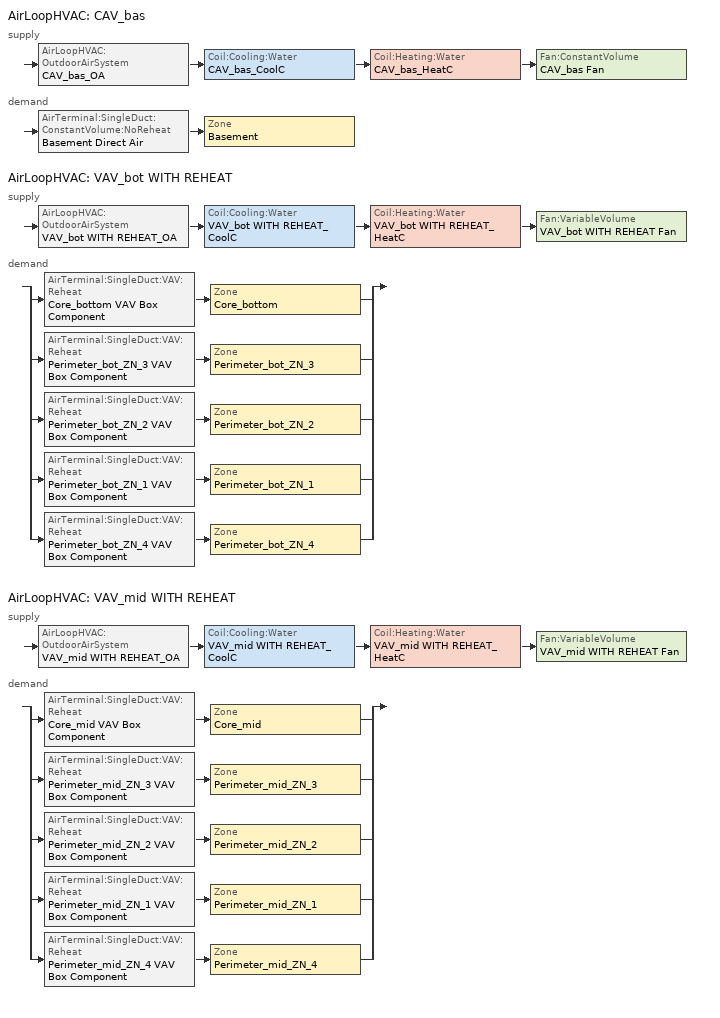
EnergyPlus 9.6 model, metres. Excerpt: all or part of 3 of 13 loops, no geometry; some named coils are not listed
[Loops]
AirLoopHVAC 'CAV_bas'
 supply: AirLoopHVAC:OutdoorAirSystem 'CAV_bas_OA' > Coil:Cooling:Water 'CAV_bas_CoolC' > Coil:Heating:Water 'CAV_bas_HeatC' > Fan:ConstantVolume 'CAV_bas Fan'
 demand: AirTerminal:SingleDuct:ConstantVolume:NoReheat 'Basement Direct Air' > Zone 'Basement'
AirLoopHVAC 'VAV_bot WITH REHEAT'
 supply: AirLoopHVAC:OutdoorAirSystem 'VAV_bot WITH REHEAT_OA' > Coil:Cooling:Water 'VAV_bot WITH REHEAT_CoolC' > Coil:Heating:Water 'VAV_bot WITH REHEAT_HeatC' > Fan:VariableVolume 'VAV_bot WITH REHEAT Fan'
 demand: split
  | AirTerminal:SingleDuct:VAV:Reheat 'Core_bottom VAV Box Component' > Zone 'Core_bottom'
  | AirTerminal:SingleDuct:VAV:Reheat 'Perimeter_bot_ZN_3 VAV Box Component' > Zone 'Perimeter_bot_ZN_3'
  | AirTerminal:SingleDuct:VAV:Reheat 'Perimeter_bot_ZN_2 VAV Box Component' > Zone 'Perimeter_bot_ZN_2'
  | AirTerminal:SingleDuct:VAV:Reheat 'Perimeter_bot_ZN_1 VAV Box Component' > Zone 'Perimeter_bot_ZN_1'
  | AirTerminal:SingleDuct:VAV:Reheat 'Perimeter_bot_ZN_4 VAV Box Component' > Zone 'Perimeter_bot_ZN_4'
AirLoopHVAC 'VAV_mid WITH REHEAT'
 supply: AirLoopHVAC:OutdoorAirSystem 'VAV_mid WITH REHEAT_OA' > Coil:Cooling:Water 'VAV_mid WITH REHEAT_CoolC' > Coil:Heating:Water 'VAV_mid WITH REHEAT_HeatC' > Fan:VariableVolume 'VAV_mid WITH REHEAT Fan'
 demand: split
  | AirTerminal:SingleDuct:VAV:Reheat 'Core_mid VAV Box Component' > Zone 'Core_mid'
  | AirTerminal:SingleDuct:VAV:Reheat 'Perimeter_mid_ZN_3 VAV Box Component' > Zone 'Perimeter_mid_ZN_3'
  | AirTerminal:SingleDuct:VAV:Reheat 'Perimeter_mid_ZN_2 VAV Box Component' > Zone 'Perimeter_mid_ZN_2'
  | AirTerminal:SingleDuct:VAV:Reheat 'Perimeter_mid_ZN_1 VAV Box Component' > Zone 'Perimeter_mid_ZN_1'
  | AirTerminal:SingleDuct:VAV:Reheat 'Perimeter_mid_ZN_4 VAV Box Component' > Zone 'Perimeter_mid_ZN_4'
[Sizing:Zone] Zone Cooling Design Supply Air Temperature Input Method=SupplyAirTemperature; Zone Cooling Design Supply Air Temperature {C}=12.8; Zone Heating Design Supply Air Temperature Input Method=SupplyAirTemperature; Zone Heating Design Supply Air Temperature {C}=40; Zone Cooling Design Supply Air Humidity Ratio {kgWater/kgDryAir}=0.007; Zone Heating Design Supply Air Humidity Ratio {kgWater/kgDryAir}=0.008; Zone Heating Sizing Factor=0; Zone Cooling Sizing Factor=0; Cooling Design Air Flow Method=DesignDay; Cooling Design Air Flow Rate {m3/s}=0; Cooling Minimum Air Flow {m3/s}=0; Cooling Minimum Air Flow Fraction=0; Heating Design Air Flow Method=DesignDay; Heating Design Air Flow Rate {m3/s}=0; Account for Dedicated Outdoor Air System=No; Dedicated Outdoor Air System Control Strategy=NeutralSupplyAir; Dedicated Outdoor Air Low Setpoint Temperature for Design {C}=autosize; Dedicated Outdoor Air High Setpoint Temperature for Design {C}=autosize
Name | Design Specification Outdoor Air Object
Basement | SZ DSOA Basement
Core_bottom | SZ DSOA Core_bottom
Core_mid | SZ DSOA Core_mid
Perimeter_bot_ZN_3 | SZ DSOA Perimeter_bot_ZN_3
Perimeter_bot_ZN_2 | SZ DSOA Perimeter_bot_ZN_2
Perimeter_bot_ZN_1 | SZ DSOA Perimeter_bot_ZN_1
Perimeter_bot_ZN_4 | SZ DSOA Perimeter_bot_ZN_4
Perimeter_mid_ZN_3 | SZ DSOA Perimeter_mid_ZN_3
Perimeter_mid_ZN_2 | SZ DSOA Perimeter_mid_ZN_2
Perimeter_mid_ZN_1 | SZ DSOA Perimeter_mid_ZN_1
Perimeter_mid_ZN_4 | SZ DSOA Perimeter_mid_ZN_4
[DesignSpecification:OutdoorAir] Outdoor Air Flow per Zone Floor Area {m3/s-m2}=0.000431773
Name | Outdoor Air Method | Outdoor Air Flow per Zone {m3/s} | Outdoor Air Flow per Person {m3/s-person}
SZ DSOA Basement; SZ DSOA Core_bottom; SZ DSOA Core_mid; SZ DSOA Perimeter_bot_ZN_3; SZ DSOA Perimeter_bot_ZN_2; SZ DSOA Perimeter_bot_ZN_1; SZ DSOA Perimeter_bot_ZN_4; SZ DSOA Perimeter_mid_ZN_3; SZ DSOA Perimeter_mid_ZN_2; SZ DSOA Perimeter_mid_ZN_1; SZ DSOA Perimeter_mid_ZN_4 | Flow/Area | 0
CM DSOA Core_bottom; CM DSOA Perimeter_bot_ZN_1; CM DSOA Perimeter_bot_ZN_2; CM DSOA Perimeter_bot_ZN_3; CM DSOA Perimeter_bot_ZN_4; CM DSOA Core_mid; CM DSOA Perimeter_mid_ZN_1; CM DSOA Perimeter_mid_ZN_2; CM DSOA Perimeter_mid_ZN_3; CM DSOA Perimeter_mid_ZN_4 | Sum |  | 1e-08
[Sizing:System] Type of Load to Size On=Sensible; Preheat Design Temperature {C}=7; Preheat Design Humidity Ratio {kgWater/kgDryAir}=0.008; Precool Design Temperature {C}=12.8; Precool Design Humidity Ratio {kgWater/kgDryAir}=0.008; Central Cooling Design Supply Air Temperature {C}=12.8; Type of Zone Sum to Use=Coincident; 100% Outdoor Air in Cooling=No; 100% Outdoor Air in Heating=No; Central Cooling Design Supply Air Humidity Ratio {kgWater/kgDryAir}=0.007; Central Heating Design Supply Air Humidity Ratio {kgWater/kgDryAir}=0.008; Cooling Supply Air Flow Rate Method=DesignDay; Cooling Supply Air Flow Rate {m3/s}=0; Heating Supply Air Flow Rate Method=DesignDay; Heating Supply Air Flow Rate {m3/s}=0; System Outdoor Air Method=ZoneSum; Zone Maximum Outdoor Air Fraction=1; Cooling Design Capacity Method=CoolingDesignCapacity; Cooling Design Capacity {W}=autosize; Heating Design Capacity Method=HeatingDesignCapacity; Heating Design Capacity {W}=autosize; Central Cooling Capacity Control Method=OnOff
Name | Design Outdoor Air Flow Rate {m3/s} | Central Heating Maximum System Air Flow Ratio | Central Heating Design Supply Air Temperature {C}
CAV_bas | AUTOSIZE | 1 | 40
VAV_bot WITH REHEAT | 2.53804 | 0.3 | 12.8
VAV_mid WITH REHEAT | 25.3803 | 0.3 | 12.8
[AirLoopHVAC] Design Supply Air Flow Rate {m3/s}=AUTOSIZE
CAV_bas; VAV_bot WITH REHEAT; VAV_mid WITH REHEAT
[SetpointManager:SingleZone:Reheat]
CAV_bas SupAirTemp Manager: Control Variable=Temperature; Minimum Supply Air Temperature {C}=10; Maximum Supply Air Temperature {C}=50; Control Zone=Basement; Setpoint Node or NodeList=CAV_bas Supply Equipment Outlet Node
[SetpointManager:OutdoorAirReset] Control Variable=Temperature; Setpoint at Outdoor Low Temperature {C}=15.6; Outdoor Low Temperature {C}=10; Setpoint at Outdoor High Temperature {C}=12.8; Outdoor High Temperature {C}=21.1
Name | Setpoint Node or NodeList
VAV_bot Supply Air Temperature Manager | VAV_bot WITH REHEAT Supply Equipment Outlet Node
VAV_mid Supply Air Temperature Manager | VAV_mid WITH REHEAT Supply Equipment Outlet Node
[SetpointManager:MixedAir] Control Variable=Temperature
Name | Setpoint Node or NodeList
CAV_bas_CoolC SAT Manager | CAV_bas_CoolC-CAV_HeatCNode
CAV_bas_HeatC SAT Manager | CAV_bas_HeatC-CAV_FanNode
CAV_bas_OAMixed Air Temp Manager | CAV_bas_OA-CAV_CoolCNode
VAV_bot WITH REHEAT_CoolC SAT Manager | VAV_bot WITH REHEAT_CoolC-VAV WITH REHEAT_HeatCNode
VAV_bot WITH REHEAT_HeatC SAT Manager | VAV_bot WITH REHEAT_HeatC-VAV WITH REHEAT FanNode
VAV_bot WITH REHEAT_OAMixed Air Temp Manager | VAV_bot WITH REHEAT_OA-VAV WITH REHEAT_CoolCNode
VAV_mid WITH REHEAT_CoolC SAT Manager | VAV_mid WITH REHEAT_CoolC-VAV WITH REHEAT_HeatCNode
VAV_mid WITH REHEAT_HeatC SAT Manager | VAV_mid WITH REHEAT_HeatC-VAV WITH REHEAT FanNode
VAV_mid WITH REHEAT_OAMixed Air Temp Manager | VAV_mid WITH REHEAT_OA-VAV WITH REHEAT_CoolCNode
[Controller:WaterCoil] Control Variable=Temperature; Actuator Variable=FLOW; Maximum Actuated Flow {m3/s}=AUTOSIZE; Minimum Actuated Flow {m3/s}=0
Name | Action | Controller Convergence Tolerance {deltaC}
CAV_bas_CoolC_Controller; VAV_bot WITH REHEAT_CoolC_Controller; VAV_mid WITH REHEAT_CoolC_Controller | REVERSE
CAV_bas_HeatC_Controller; VAV_bot WITH REHEAT_HeatC_Controller; VAV_mid WITH REHEAT_HeatC_Controller | NORMAL | 0.0001
[Controller:OutdoorAir] Maximum Outdoor Air Flow Rate {m3/s}=AUTOSIZE; Economizer Control Type=DifferentialDryBulb; Economizer Control Action Type=ModulateFlow; Lockout Type=NoLockout; Minimum Limit Type=FixedMinimum; Minimum Outdoor Air Schedule=MinOA_MotorizedDamper_Sched
Name | Minimum Outdoor Air Flow Rate {m3/s} | Mechanical Ventilation Controller
CAV_bas_OA_Controller | AUTOSIZE
VAV_bot WITH REHEAT_OA_Controller | 0 | VAV_bot WITH REHEAT_DCV
VAV_mid WITH REHEAT_OA_Controller | 0 | VAV_mid WITH REHEAT_DCV
[Controller:MechanicalVentilation] Availability Schedule=MinOA_MotorizedDamper_Sched; Demand Controlled Ventilation=Yes; System Outdoor Air Method=Standard62.1VentilationRateProcedure
Name | Zone or ZoneList 1 | Design Specification Outdoor Air Object Name 1 | Design Specification Zone Air Distribution Object Name 1 | Zone or ZoneList 2 | Design Specification Outdoor Air Object Name 2 | Design Specification Zone Air Distribution Object Name 2 | Zone or ZoneList 3 | Design Specification Outdoor Air Object Name 3 | Design Specification Zone Air Distribution Object Name 3 | Zone or ZoneList 4 | Design Specification Outdoor Air Object Name 4 | Design Specification Zone Air Distribution Object Name 4 | Zone or ZoneList 5 | Design Specification Outdoor Air Object Name 5 | Design Specification Zone Air Distribution Object Name 5
VAV_bot WITH REHEAT_DCV | Core_bottom | CM DSOA Core_bottom | CM DSZAD Core_bottom | Perimeter_bot_ZN_1 | CM DSOA Perimeter_bot_ZN_1 | CM DSZAD Perimeter_bot_ZN_1 | Perimeter_bot_ZN_2 | CM DSOA Perimeter_bot_ZN_2 | CM DSZAD Perimeter_bot_ZN_2 | Perimeter_bot_ZN_3 | CM DSOA Perimeter_bot_ZN_3 | CM DSZAD Perimeter_bot_ZN_3 | Perimeter_bot_ZN_4 | CM DSOA Perimeter_bot_ZN_4 | CM DSZAD Perimeter_bot_ZN_4
VAV_mid WITH REHEAT_DCV | Core_mid | CM DSOA Core_mid | CM DSZAD Core_mid | Perimeter_mid_ZN_1 | CM DSOA Perimeter_mid_ZN_1 | CM DSZAD Perimeter_mid_ZN_1 | Perimeter_mid_ZN_2 | CM DSOA Perimeter_mid_ZN_2 | CM DSZAD Perimeter_mid_ZN_2 | Perimeter_mid_ZN_3 | CM DSOA Perimeter_mid_ZN_3 | CM DSZAD Perimeter_mid_ZN_3 | Perimeter_mid_ZN_4 | CM DSOA Perimeter_mid_ZN_4 | CM DSZAD Perimeter_mid_ZN_4
[DesignSpecification:ZoneAirDistribution] Zone Air Distribution Effectiveness in Cooling Mode=1; Zone Air Distribution Effectiveness in Heating Mode=1
CM DSZAD Core_bottom; CM DSZAD Perimeter_bot_ZN_1; CM DSZAD Perimeter_bot_ZN_2; CM DSZAD Perimeter_bot_ZN_3; CM DSZAD Perimeter_bot_ZN_4; CM DSZAD Core_mid; CM DSZAD Perimeter_mid_ZN_1; CM DSZAD Perimeter_mid_ZN_2; CM DSZAD Perimeter_mid_ZN_3; CM DSZAD Perimeter_mid_ZN_4
[Zone equipment]
Basement: Basement Direct Air
Core_bottom: Core_bottom VAV Box Component
Core_mid: Core_mid VAV Box Component
Perimeter_bot_ZN_3: Perimeter_bot_ZN_3 VAV Box Component
Perimeter_bot_ZN_2: Perimeter_bot_ZN_2 VAV Box Component
Perimeter_bot_ZN_1: Perimeter_bot_ZN_1 VAV Box Component
Perimeter_bot_ZN_4: Perimeter_bot_ZN_4 VAV Box Component
Perimeter_mid_ZN_3: Perimeter_mid_ZN_3 VAV Box Component
Perimeter_mid_ZN_2: Perimeter_mid_ZN_2 VAV Box Component
Perimeter_mid_ZN_1: Perimeter_mid_ZN_1 VAV Box Component
Perimeter_mid_ZN_4: Perimeter_mid_ZN_4 VAV Box Component
[AirTerminal:SingleDuct:ConstantVolume:NoReheat]
Basement Direct Air: Availability Schedule=ALWAYS_ON; Maximum Air Flow Rate {m3/s}=AUTOSIZE
[AirTerminal:SingleDuct:VAV:Reheat] Availability Schedule=ALWAYS_ON; Maximum Air Flow Rate {m3/s}=AUTOSIZE; Zone Minimum Air Flow Input Method=Constant; Maximum Hot Water or Steam Flow Rate {m3/s}=AUTOSIZE; Minimum Hot Water or Steam Flow Rate {m3/s}=0; Convergence Tolerance=0.001; Damper Heating Action=ReverseWithLimits; Maximum Flow Fraction During Reheat=0.5; Maximum Reheat Air Temperature {C}=40
Name | Constant Minimum Air Flow Fraction | Reheat Coil
Core_bottom VAV Box Component | 0.305907 | Core_bottom VAV Box Reheat Coil
Core_mid VAV Box Component | 0.308442 | Core_mid VAV Box Reheat Coil
Perimeter_bot_ZN_3 VAV Box Component | 0.229781 | Perimeter_bot_ZN_3 VAV Box Reheat Coil
Perimeter_bot_ZN_2 VAV Box Component | 0.2 | Perimeter_bot_ZN_2 VAV Box Reheat Coil
Perimeter_bot_ZN_1 VAV Box Component | 0.2 | Perimeter_bot_ZN_1 VAV Box Reheat Coil
Perimeter_bot_ZN_4 VAV Box Component | 0.2 | Perimeter_bot_ZN_4 VAV Box Reheat Coil
Perimeter_mid_ZN_3 VAV Box Component | 0.237775 | Perimeter_mid_ZN_3 VAV Box Reheat Coil
Perimeter_mid_ZN_2 VAV Box Component | 0.2 | Perimeter_mid_ZN_2 VAV Box Reheat Coil
Perimeter_mid_ZN_1 VAV Box Component | 0.2 | Perimeter_mid_ZN_1 VAV Box Reheat Coil
Perimeter_mid_ZN_4 VAV Box Component | 0.2 | Perimeter_mid_ZN_4 VAV Box Reheat Coil
[ZoneControl:Thermostat] Control Type Schedule=Dual Zone Control Type Sched
Name | Zone or ZoneList | Control 1
Basement Thermostat | Basement | Basement DualSPSched
Core_bottom Thermostat | Core_bottom | Core_bottom DualSPSched
Core_mid Thermostat | Core_mid | Core_mid DualSPSched
Perimeter_bot_ZN_3 Thermostat | Perimeter_bot_ZN_3 | Perimeter_bot_ZN_3 DualSPSched
Perimeter_bot_ZN_2 Thermostat | Perimeter_bot_ZN_2 | Perimeter_bot_ZN_2 DualSPSched
Perimeter_bot_ZN_1 Thermostat | Perimeter_bot_ZN_1 | Perimeter_bot_ZN_1 DualSPSched
Perimeter_bot_ZN_4 Thermostat | Perimeter_bot_ZN_4 | Perimeter_bot_ZN_4 DualSPSched
Perimeter_mid_ZN_3 Thermostat | Perimeter_mid_ZN_3 | Perimeter_mid_ZN_3 DualSPSched
Perimeter_mid_ZN_2 Thermostat | Perimeter_mid_ZN_2 | Perimeter_mid_ZN_2 DualSPSched
Perimeter_mid_ZN_1 Thermostat | Perimeter_mid_ZN_1 | Perimeter_mid_ZN_1 DualSPSched
Perimeter_mid_ZN_4 Thermostat | Perimeter_mid_ZN_4 | Perimeter_mid_ZN_4 DualSPSched
[ThermostatSetpoint:DualSetpoint] Heating Setpoint Temperature Schedule=HTGSETP_SCH_YES_OPTIMUM; Cooling Setpoint Temperature Schedule=CLGSETP_SCH_YES_OPTIMUM
Basement DualSPSched; Core_bottom DualSPSched; Core_mid DualSPSched; Perimeter_bot_ZN_3 DualSPSched; Perimeter_bot_ZN_2 DualSPSched; Perimeter_bot_ZN_1 DualSPSched; Perimeter_bot_ZN_4 DualSPSched; Perimeter_mid_ZN_3 DualSPSched; Perimeter_mid_ZN_2 DualSPSched; Perimeter_mid_ZN_1 DualSPSched; Perimeter_mid_ZN_4 DualSPSched
[Coil:Cooling:Water] Availability Schedule=ALWAYS_ON; Design Water Flow Rate {m3/s}=AUTOSIZE; Design Air Flow Rate {m3/s}=AUTOSIZE; Design Inlet Water Temperature {C}=AUTOSIZE; Design Inlet Air Temperature {C}=AUTOSIZE; Design Outlet Air Temperature {C}=AUTOSIZE; Design Inlet Air Humidity Ratio {kgWater/kgDryAir}=AUTOSIZE; Design Outlet Air Humidity Ratio {kgWater/kgDryAir}=AUTOSIZE; Type of Analysis=SimpleAnalysis; Heat Exchanger Configuration=CrossFlow
CAV_bas_CoolC; VAV_bot WITH REHEAT_CoolC; VAV_mid WITH REHEAT_CoolC
[Coil:Heating:Water] Availability Schedule=ALWAYS_ON; U-Factor Times Area Value {W/K}=AUTOSIZE; Maximum Water Flow Rate {m3/s}=AUTOSIZE; Performance Input Method=UFactorTimesAreaAndDesignWaterFlowRate; Rated Capacity {W}=AUTOSIZE; Rated Inlet Water Temperature {C}=82.2; Rated Inlet Air Temperature {C}=12.8; Rated Outlet Water Temperature {C}=71.1; Rated Outlet Air Temperature {C}=40
CAV_bas_HeatC; VAV_bot WITH REHEAT_HeatC; VAV_mid WITH REHEAT_HeatC
[Fan:ConstantVolume]
CAV_bas Fan: Availability Schedule=HVACOperationSchd; Fan Total Efficiency=0.6006; Pressure Rise {Pa}=1018.41; Maximum Flow Rate {m3/s}=AUTOSIZE; Motor Efficiency=0.924; Motor In Airstream Fraction=1
[Fan:VariableVolume] Availability Schedule=HVACOperationSchd; Fan Total Efficiency=0.61165; Pressure Rise {Pa}=1389.42; Maximum Flow Rate {m3/s}=AUTOSIZE; Fan Power Minimum Flow Rate Input Method=Fraction; Fan Power Minimum Flow Fraction=0.25; Motor Efficiency=0.941; Motor In Airstream Fraction=1; Fan Power Coefficient 1=0.0408; Fan Power Coefficient 2=0.088; Fan Power Coefficient 3=-0.0729; Fan Power Coefficient 4=0.9437; Fan Power Coefficient 5=0
VAV_bot WITH REHEAT Fan; VAV_mid WITH REHEAT Fan
[EnergyManagementSystem:Sensor]
Name | Output:Variable or Output:Meter Index Key | Output:Variable or Output:Meter
Basement_LSr | Basement | Zone Lights Electricity Rate
Basement_Occ_Sensor | Basement | People Occupant Count
Core_bottom_LSr | Core_bottom | Zone Lights Electricity Rate
Core_bottom_Occ_Sensor | Core_bottom | People Occupant Count
Core_mid_LSr | Core_mid | Zone Lights Electricity Rate
Core_mid_Occ_Sensor | Core_mid | People Occupant Count
Perimeter_bot_ZN_3_LSr | Perimeter_bot_ZN_3 | Zone Lights Electricity Rate
Perimeter_bot_ZN_3_Occ_Sensor | Perimeter_bot_ZN_3 | People Occupant Count
Perimeter_bot_ZN_2_LSr | Perimeter_bot_ZN_2 | Zone Lights Electricity Rate
Perimeter_bot_ZN_2_Occ_Sensor | Perimeter_bot_ZN_2 | People Occupant Count
Perimeter_bot_ZN_1_LSr | Perimeter_bot_ZN_1 | Zone Lights Electricity Rate
Perimeter_bot_ZN_1_Occ_Sensor | Perimeter_bot_ZN_1 | People Occupant Count
Perimeter_bot_ZN_4_LSr | Perimeter_bot_ZN_4 | Zone Lights Electricity Rate
Perimeter_bot_ZN_4_Occ_Sensor | Perimeter_bot_ZN_4 | People Occupant Count
Perimeter_mid_ZN_3_LSr | Perimeter_mid_ZN_3 | Zone Lights Electricity Rate
Perimeter_mid_ZN_3_Occ_Sensor | Perimeter_mid_ZN_3 | People Occupant Count
Perimeter_mid_ZN_2_LSr | Perimeter_mid_ZN_2 | Zone Lights Electricity Rate
Perimeter_mid_ZN_2_Occ_Sensor | Perimeter_mid_ZN_2 | People Occupant Count
Perimeter_mid_ZN_1_LSr | Perimeter_mid_ZN_1 | Zone Lights Electricity Rate
Perimeter_mid_ZN_1_Occ_Sensor | Perimeter_mid_ZN_1 | People Occupant Count
Perimeter_mid_ZN_4_LSr | Perimeter_mid_ZN_4 | Zone Lights Electricity Rate
Perimeter_mid_ZN_4_Occ_Sensor | Perimeter_mid_ZN_4 | People Occupant Count
[EnergyManagementSystem:Program]
OA_BASED_OPTIMUM_START_EMS_Program: IF DaylightSavings==0 && DayOfWeek>1 && Hour==4 && OAT<23.9 && OAT>1.7; SET CLGSETP_SCH_Actuator = 26.7; SET HTGSETP_SCH_Actuator = 15.6; ELSEIF DaylightSavings==1 && DayOfWeek>1 && Hour==3 && OAT<23.9 && OAT>1.7; SET CLGSETP_SCH_Actuator = 26.7; SET HTGSETP_SCH_Actuator = 15.6; ELSE; SET CLGSETP_SCH_Actuator = NULL; SET HTGSETP_SCH_Actuator = NULL; ENDIF
PlantPump_EMS_Program: IF ChillerPlantDemandLoad < 908633.32; SET Chiller2PumpStatus = 0; SET Chiller2Status = 0; SET Chiller2PumpFlow = 0; ELSE; SET Chiller2PumpStatus = 1; SET Chiller2Status = 1; SET Chiller2PumpFlow = Chiller2PumpDesignFlow; ENDIF
SET_Basement_Light_EMS_Program: SET Basement_LSr_IP=0.093*Basement_LSr/Basement_Area; IF (Basement_Occ_Sensor <= 0) && (Basement_LSr_IP >= 0.02); SET Basement_Light_Actuator = 0.02*Basement_Area/0.09290304; ELSE; SET Basement_Light_Actuator = NULL; ENDIF
SET_Core_bottom_Light_EMS_Program: SET Core_bottom_LSr_IP=0.093*Core_bottom_LSr/Core_bottom_Area; IF (Core_bottom_Occ_Sensor <= 0) && (Core_bottom_LSr_IP >= 0.02); SET Core_bottom_Light_Actuator = 0.02*Core_bottom_Area/0.09290304; ELSE; SET Core_bottom_Light_Actuator = NULL; ENDIF
SET_Core_mid_Light_EMS_Program: SET Core_mid_LSr_IP=0.093*Core_mid_LSr/Core_mid_Area; IF (Core_mid_Occ_Sensor <= 0) && (Core_mid_LSr_IP >= 0.02); SET Core_mid_Light_Actuator = 0.02*Core_mid_Area/0.09290304; ELSE; SET Core_mid_Light_Actuator = NULL; ENDIF
SET_Core_top_Light_EMS_Program: SET Core_top_LSr_IP=0.093*Core_top_LSr/Core_top_Area; IF (Core_top_Occ_Sensor <= 0) && (Core_top_LSr_IP >= 0.02); SET Core_top_Light_Actuator = 0.02*Core_top_Area/0.09290304; ELSE; SET Core_top_Light_Actuator = NULL; ENDIF
SET_Perimeter_bot_ZN_3_Light_EMS_Program: SET Perimeter_bot_ZN_3_LSr_IP=0.093*Perimeter_bot_ZN_3_LSr/Perimeter_bot_ZN_3_Area; IF (Perimeter_bot_ZN_3_Occ_Sensor <= 0) && (Perimeter_bot_ZN_3_LSr_IP >= 0.02); SET Perimeter_bot_ZN_3_Light_Actuator = 0.02*Perimeter_bot_ZN_3_Area/0.09290304; ELSE; SET Perimeter_bot_ZN_3_Light_Actuator = NULL; ENDIF
[EnergyManagementSystem:InternalVariable] Internal Data Type=Zone Floor Area
Name | Internal Data Index Key
Basement_Area | Basement
Core_bottom_Area | Core_bottom
Core_mid_Area | Core_mid
Perimeter_bot_ZN_3_Area | Perimeter_bot_ZN_3
Perimeter_bot_ZN_2_Area | Perimeter_bot_ZN_2
Perimeter_bot_ZN_1_Area | Perimeter_bot_ZN_1
Perimeter_bot_ZN_4_Area | Perimeter_bot_ZN_4
Perimeter_mid_ZN_3_Area | Perimeter_mid_ZN_3
Perimeter_mid_ZN_2_Area | Perimeter_mid_ZN_2
Perimeter_mid_ZN_1_Area | Perimeter_mid_ZN_1
Perimeter_mid_ZN_4_Area | Perimeter_mid_ZN_4
[Schedule:Compact]
ALWAYS_ON: Through: 12/31, For: AllDays, Until: 24:00, 1
HVACOperationSchd: Through: 12/31, For: Weekdays SummerDesignDay, Until: 06:00, 0, Until: 22:00, 1, Until: 24:00, 0, For: Saturday WinterDesignDay, Until: 06:00, 0, Until: 18:00, 1, Until: 24:00, 0, For: Sunday Holidays AllOtherDays, Until: 24:00, 0
HTGSETP_SCH_YES_OPTIMUM: Through: 12/31, For: WinterDesignDay, Until: 05:00, 15.6, Until: 06:00, 17.6, Until: 07:00, 19.6, Until: 22:00, 21, Until: 24:00, 15.6, For: Weekdays, Until: 04:00, 15.6, Until: 05:00, 17.8, Until: 06:00, 20, Until: 22:00, 21, Until: 24:00, 15.6, For SummerDesignDay, Until: 24:00, 15.6, For: Saturday, Until: 04:00, 15.6, Until: 05:00, 17.8, Until: 06:00, 20, Until: 17:00, 21, Until: 24:00, 15.6, For: Sunday Holidays AllOtherDays, Until: 24:00, 15.6
CLGSETP_SCH_YES_OPTIMUM: Through: 12/31, For: SummerDesignDay, Until: 05:00, 26.7, Until: 06:00, 25.7, Until: 07:00, 25, Until: 22:00, 24, Until: 24:00, 26.7, For: Weekdays, Until: 04:00, 26.7, Until: 05:00, 25.6, Until: 06:00, 25, Until: 22:00, 24, Until: 24:00, 26.7, For: Saturday, Until: 04:00, 26.7, Until: 05:00, 25.6, Until: 06:00, 25, Until: 17:00, 24, Until: 24:00, 26.7, For WinterDesignDay, Until: 24:00, 26.7, For: Sunday Holidays AllOtherDays, Until: 24:00, 26.7
MinOA_MotorizedDamper_Sched: Through: 12/31, For: Weekdays SummerDesignDay, Until: 07:00, 0, Until: 22:00, 1, Until: 24:00, 0, For: Saturday WinterDesignDay, Until: 07:00, 0, Until: 18:00, 1, Until: 24:00, 0, For: Sunday Holidays AllOtherDays, Until: 24:00, 0
Dual Zone Control Type Sched: Through: 12/31, For: AllDays, Until: 24:00, 4
